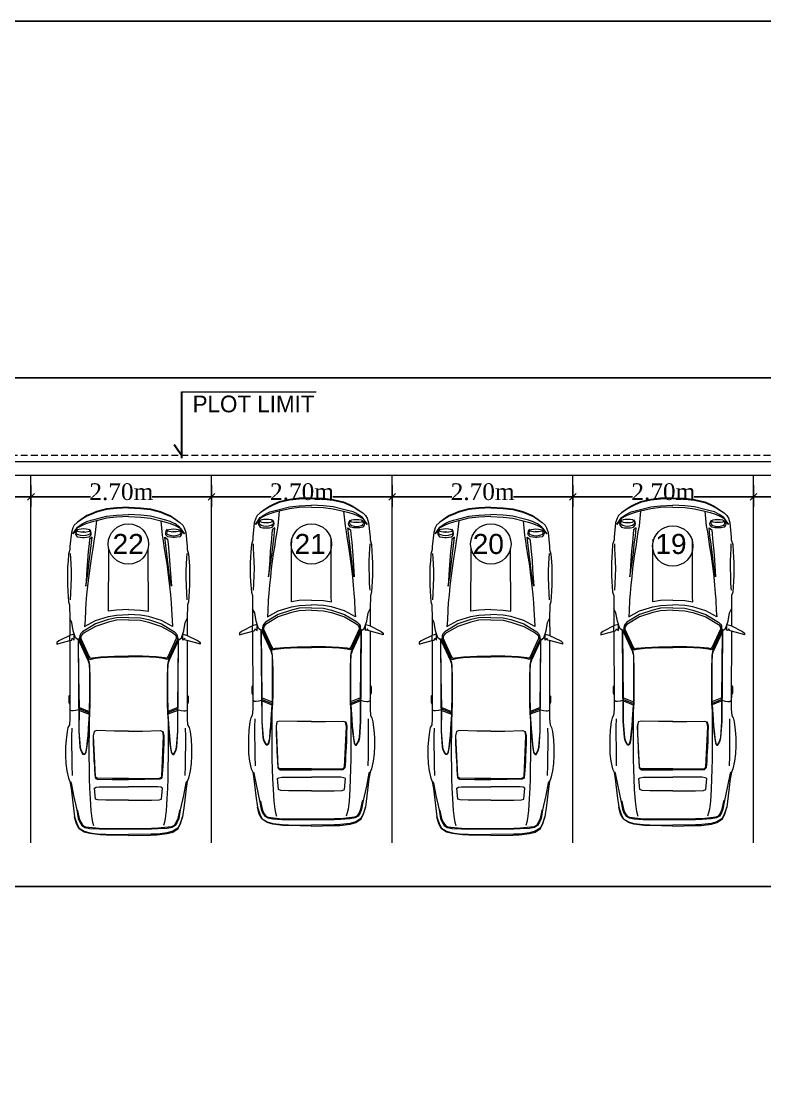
# Model space of a CAD drawing. Header units: millimetres. Extents: x -9083 to 924194, y -232449 to 321637.
# Drawn here: x 634740 to 645855, y 260947 to 276755 of the extents above; entities that cross this region are included whole.
import ezdxf

# ---------------------------------------------------------------- set-up
doc = ezdxf.new("R2010")
doc.units = ezdxf.units.MM
doc.header["$LTSCALE"] = 400
doc.header["$MEASUREMENT"] = 0
doc.header["$PDMODE"] = 3
doc.linetypes.add('( Hidden )', pattern=[0.375, 0.25, -0.125])
doc.linetypes.add('HIDDEN', pattern=[0.375, 0.25, -0.125])
doc.layers.get('0').update_dxf_attribs({"lineweight": 0, "true_color": 0xff1414})
doc.layers.get('Defpoints').update_dxf_attribs({"color": 8, "lineweight": 5})
doc.layers.add('-Wall', color=12, linetype='Continuous')
for name, color, linetype, lineweight in [('A-DOOR', 2, 'Continuous', 9), ('A-TEXT', 7, 'Continuous', 0), ('AR-Parapet', 2, 'Continuous', 18), ('AR-PlotLimit', 30, 'HIDDEN', 0), ('DIM-OUT', 3, 'Continuous', 5), ('P-Furniture', 8, 'Continuous', 5), ('P-visible0', 111, 'Continuous', 18)]:
    doc.layers.add(name, color=color, linetype=linetype, lineweight=lineweight)
doc.styles.add('FIRAS TEXT', font='arial.ttf')
doc.styles.add('ms-100', font='simplex.shx', dxfattribs={"width": 0.8})
doc.styles.add('ROMAN', font='times.ttf')
doc.styles.get("Standard").update_dxf_attribs({"font": 'GOTHIC.TTF', "height": 220})
doc.dimstyles.new('ms-100', dxfattribs={"dimtxt": 0.4, "dimasz": 0.1, "dimexe": 0.1, "dimexo": 0.1, "dimgap": 0, "dimtad": 0, "dimdec": 0, "dimlfac": 100, "dimdsep": 46, "dimtxsty": 'ms-100', "dimblk": 'OPEN90', "dimcen": 0.15, "dimdle": 0.1, "dimse1": 1, "dimse2": 1, "dimclrd": 250, "dimclre": 250, "dimadec": 0, "dimazin": 0, "dimtfac": 1, "dimtdec": 0, "dimtix": 1, "dimtmove": 1, "dimatfit": 3, "dimldrblk": 'ARCHTICK', "dimfxl": 1, "dimtolj": 1, "dimtzin": 0, "dimlwd": -1, "dimlwe": -1, "dimarcsym": 0})
doc.dimstyles.new('SITE DIM', dxfattribs={"dimscale": 0, "dimtxt": 250, "dimasz": 100, "dimexe": 150, "dimexo": 150, "dimgap": 0, "dimtad": 0, "dimlfac": 0.001, "dimzin": 0, "dimdsep": 46, "dimtxsty": 'ROMAN', "dimblk": 'OBLIQUE', "dimcen": 150, "dimdle": 100, "dimclrd": 1, "dimclre": 1, "dimclrt": 3, "dimadec": 0, "dimazin": 0, "dimtfac": 100, "dimtix": 1, "dimtofl": 0, "dimtmove": 0, "dimatfit": 0, "dimldrblk": 'OBLIQUE', "dimfxl": 150, "dimtvp": 0.285714, "dimtolj": 1, "dimtzin": 0, "dimarcsym": 0})

# ---------------------------------------------------------------- blocks, each defined once
blk = doc.blocks.new('_Oblique')
at = {"color": 0, "linetype": 'ByBlock', "lineweight": -2}
blk.add_line((-0.5, -0.5), (0.5, 0.5), dxfattribs=at)
blk = doc.blocks.new('*D208')
at = {"layer": 'Defpoints', "color": 0, "transparency": 16777216}
for p in [(662587, 271417), (601587, 270274), (662587, 270274)]:
    blk.add_point(p, dxfattribs=at)
at = {"layer": 'DIM-OUT', "color": 1, "lineweight": -2, "transparency": 16777216}
for p, q in [((601587, 270424), (601587, 271567)), ((662587, 270424), (662587, 271567)), ((601487, 271417), (631537, 271417)), ((662687, 271417), (632637, 271417))]:
    blk.add_line(p, q, dxfattribs=at)
at = {"layer": 'DIM-OUT', "color": 1, "lineweight": -2, "transparency": 16777216, "xscale": 100, "yscale": 100, "zscale": 100, "rotation": 180}
blk.add_blockref('_Oblique', (601587, 271417), dxfattribs=at)
at = {"layer": 'DIM-OUT', "color": 1, "lineweight": -2, "transparency": 16777216, "xscale": 100, "yscale": 100, "zscale": 100}
blk.add_blockref('_Oblique', (662587, 271417), dxfattribs=at)
at = {"layer": 'DIM-OUT', "color": 3, "transparency": 16777216, "insert": (632087, 271490), "char_height": 250, "attachment_point": 5, "style": 'ROMAN'}
blk.add_mtext('\\A1;61.00m', dxfattribs=at)
blk = doc.blocks.new('CAR-10P')
at = {"layer": 'P-Furniture', "linetype": 'ByBlock'}
for p, q in [((-1.432, 1.572), (-1.363, 1.709)), ((-1.332, 1.709), (-1.367, 1.579)), ((-1.363, 1.709), (-1.344, 1.732)), ((-1.344, 1.732), (-1.324, 1.732)), ((-1.324, 1.732), (-1.332, 1.709)), ((-0.348, 1.601), (-0.302, 1.612)), ((-0.302, 1.612), (-0.203, 1.624)), ((-0.203, 1.624), (-0.12, 1.629)), ((-0.12, 1.629), (-0.02, 1.629)), ((-0.02, 1.629), (0.074, 1.626)), ((0.074, 1.626), (0.16, 1.615)), ((0.16, 1.615), (0.248, 1.595)), ((-2.807, 1.413), (-2.753, 1.493)), ((-2.787, 1.447), (-2.753, 1.493)), ((-2.753, 1.493), (-2.721, 1.527)), ((-2.699, 1.49), (-2.736, 1.436)), ((-2.721, 1.527), (-2.69, 1.544)), ((-2.718, 1.436), (-2.687, 1.495)), ((-2.618, 1.545), (-2.699, 1.49)), ((-2.69, 1.544), (-2.635, 1.561)), ((-2.687, 1.495), (-2.618, 1.545)), ((-2.673, 1.504), (-2.65, 1.51)), ((-2.672, 1.473), (-2.666, 1.489)), ((-2.666, 1.489), (-2.658, 1.495)), ((-2.632, 1.503), (-2.658, 1.495)), ((-2.658, 1.495), (-2.652, 1.489)), ((-2.652, 1.489), (-2.646, 1.473)), ((-2.65, 1.51), (-2.627, 1.515)), ((-2.635, 1.561), (-2.47, 1.578)), ((-2.617, 1.497), (-2.632, 1.503)), ((-2.627, 1.515), (-2.608, 1.508)), ((-2.606, 1.477), (-2.617, 1.497)), ((-2.608, 1.508), (-2.585, 1.493)), ((-2.585, 1.493), (-2.579, 1.458)), ((-2.47, 1.578), (-2.436, 1.578)), ((-2.436, 1.578), (-2.382, 1.595)), ((-2.39, 1.574), (-2.333, 1.572)), ((-2.382, 1.595), (-2.296, 1.6)), ((-2.333, 1.572), (-2.268, 1.568)), ((-2.296, 1.6), (-2.236, 1.605)), ((-2.268, 1.568), (-2.185, 1.564)), ((-2.236, 1.605), (-2.168, 1.607)), ((-2.185, 1.564), (-2.102, 1.563)), ((-2.168, 1.607), (-2.102, 1.607)), ((-2.102, 1.607), (-2.022, 1.607)), ((-2.102, 1.563), (-2.015, 1.567)), ((-2.022, 1.607), (-1.948, 1.603)), ((-2.015, 1.567), (-1.92, 1.57)), ((-1.948, 1.603), (-1.823, 1.595)), ((-1.92, 1.57), (-1.845, 1.575)), ((-1.823, 1.595), (-1.785, 1.582)), ((-1.785, 1.582), (-1.626, 1.579)), ((-1.626, 1.579), (-1.428, 1.58)), ((-1.58, 1.555), (-1.626, 1.579)), ((-1.483, 1.54), (-1.58, 1.555)), ((-1.398, 1.511), (-1.483, 1.54)), ((-1.443, 1.527), (-1.432, 1.572)), ((-1.372, 1.527), (-1.443, 1.527)), ((-1.375, 1.48), (-1.398, 1.511)), ((-1.373, 1.555), (-1.395, 1.549)), ((-1.395, 1.549), (-1.378, 1.536)), ((-1.378, 1.536), (-1.372, 1.527)), ((-1.367, 1.579), (-1.373, 1.555)), ((-1.367, 1.579), (-0.551, 1.578)), ((-0.733, 1.579), (-0.728, 1.579)), ((-0.728, 1.579), (-0.713, 1.59)), ((-0.713, 1.59), (-0.639, 1.59)), ((-0.639, 1.59), (-0.616, 1.579)), ((-0.616, 1.579), (-0.585, 1.579)), ((-0.554, 1.478), (-0.545, 1.507)), ((-0.551, 1.578), (-0.45, 1.578)), ((-0.542, 1.556), (-0.551, 1.578)), ((-0.545, 1.507), (-0.542, 1.539)), ((-0.542, 1.539), (-0.542, 1.556)), ((-0.45, 1.578), (-0.377, 1.584)), ((-0.377, 1.584), (-0.348, 1.601)), ((-0.338, 1.555), (-0.243, 1.558)), ((-0.243, 1.558), (-0.127, 1.558)), ((-0.127, 1.558), (-0.015, 1.555)), ((-0.015, 1.555), (0.1, 1.555)), ((0.1, 1.555), (0.216, 1.551)), ((0.248, 1.595), (0.288, 1.579)), ((0.288, 1.579), (0.368, 1.565)), ((0.288, 1.571), (0.302, 1.563)), ((0.302, 1.563), (0.452, 1.535)), ((0.368, 1.565), (0.567, 1.542)), ((0.452, 1.535), (0.619, 1.497)), ((0.567, 1.542), (0.701, 1.524)), ((0.619, 1.497), (0.722, 1.48)), ((0.619, 1.497), (0.627, 1.487)), ((0.701, 1.524), (0.781, 1.496)), ((0.783, 1.501), (0.701, 1.524)), ((0.781, 1.496), (0.835, 1.467)), ((0.838, 1.473), (0.783, 1.501)), ((-2.855, 1.33), (-2.834, 1.378)), ((-2.847, 1.33), (-2.825, 1.378)), ((-2.834, 1.378), (-2.787, 1.447)), ((-2.825, 1.378), (-2.807, 1.413)), ((-2.764, 1.379), (-2.779, 1.33)), ((-2.75, 1.41), (-2.764, 1.379)), ((-2.757, 1.33), (-2.741, 1.379)), ((-2.736, 1.436), (-2.75, 1.41)), ((-2.741, 1.379), (-2.73, 1.41)), ((-2.73, 1.41), (-2.718, 1.436)), ((-2.677, 1.418), (-2.676, 1.448)), ((-2.676, 1.389), (-2.677, 1.418)), ((-2.676, 1.448), (-2.672, 1.473)), ((-2.672, 1.364), (-2.676, 1.389)), ((-2.645, 1.366), (-2.651, 1.349)), ((-2.646, 1.473), (-2.642, 1.45)), ((-2.642, 1.448), (-2.646, 1.418)), ((-2.646, 1.418), (-2.641, 1.389)), ((-2.642, 1.389), (-2.645, 1.366)), ((-2.642, 1.45), (-2.64, 1.418)), ((-2.64, 1.418), (-2.642, 1.389)), ((-2.598, 1.448), (-2.606, 1.477)), ((-2.606, 1.363), (-2.598, 1.391)), ((-2.595, 1.42), (-2.598, 1.448)), ((-2.598, 1.391), (-2.595, 1.42)), ((-2.579, 1.384), (-2.585, 1.35)), ((-2.579, 1.458), (-2.578, 1.43)), ((-2.578, 1.413), (-2.579, 1.384)), ((-2.578, 1.43), (-2.578, 1.413)), ((-2.411, 1.363), (-2.305, 1.373)), ((-2.305, 1.373), (-2.2, 1.38)), ((-2.151, 1.368), (-2.29, 1.352)), ((-2.2, 1.38), (-2.005, 1.393)), ((-2.005, 1.393), (-2.151, 1.368)), ((-2.102, 1.361), (-2.005, 1.372)), ((-2.005, 1.372), (-1.905, 1.381)), ((-1.905, 1.381), (-1.811, 1.39)), ((-1.811, 1.39), (-1.729, 1.396)), ((-1.729, 1.396), (-1.605, 1.401)), ((-1.605, 1.401), (-1.533, 1.407)), ((-1.533, 1.407), (-1.604, 1.279)), ((-1.562, 1.279), (-1.483, 1.41)), ((-1.534, 1.279), (-1.456, 1.41)), ((-1.483, 1.41), (-1.47, 1.428)), ((-1.47, 1.428), (-1.449, 1.45)), ((-1.456, 1.41), (-1.443, 1.428)), ((-1.449, 1.45), (-1.428, 1.461)), ((-1.443, 1.428), (-1.42, 1.448)), ((-1.428, 1.461), (-1.405, 1.463)), ((-1.42, 1.448), (-1.391, 1.45)), ((-1.405, 1.463), (-1.381, 1.463)), ((-1.375, 1.478), (-1.391, 1.472)), ((-1.391, 1.472), (-1.369, 1.465)), ((-1.391, 1.45), (-1.177, 1.353)), ((-1.381, 1.463), (-1.166, 1.365)), ((-0.305, 1.47), (-1.375, 1.478)), ((-1.362, 1.475), (-1.371, 1.472)), ((-1.371, 1.472), (-1.348, 1.465)), ((-1.369, 1.465), (-1.156, 1.368)), ((-0.958, 1.471), (-1.362, 1.475)), ((-1.348, 1.465), (-1.136, 1.368)), ((-1.166, 1.365), (-1.153, 1.358)), ((-1.156, 1.368), (-1.142, 1.363)), ((-1.136, 1.368), (-1.121, 1.363)), ((-0.582, 1.467), (-0.958, 1.471)), ((-0.554, 1.467), (-0.582, 1.467)), ((-0.582, 1.467), (-0.536, 1.351)), ((-0.565, 1.467), (-0.519, 1.352)), ((-0.554, 1.467), (-0.554, 1.478)), ((-0.305, 1.467), (-0.554, 1.467)), ((-0.548, 1.467), (-0.503, 1.353)), ((-0.502, 1.353), (-0.334, 1.364)), ((-0.334, 1.364), (-0.251, 1.37)), ((-0.334, 1.359), (-0.252, 1.368)), ((-0.117, 1.457), (-0.305, 1.47)), ((-0.117, 1.454), (-0.305, 1.467)), ((-0.252, 1.368), (-0.188, 1.373)), ((-0.251, 1.37), (-0.195, 1.376)), ((-0.195, 1.376), (-0.116, 1.384)), ((-0.188, 1.373), (-0.106, 1.383)), ((-0.081, 1.449), (-0.117, 1.457)), ((-0.082, 1.444), (-0.117, 1.454)), ((-0.116, 1.384), (-0.065, 1.392)), ((-0.106, 1.383), (-0.057, 1.391)), ((-0.046, 1.426), (-0.082, 1.444)), ((-0.042, 1.429), (-0.081, 1.449)), ((-0.065, 1.392), (-0.041, 1.401)), ((-0.057, 1.391), (-0.037, 1.401)), ((-0.035, 1.418), (-0.046, 1.426)), ((-0.03, 1.421), (-0.042, 1.429)), ((-0.041, 1.401), (-0.035, 1.408)), ((-0.037, 1.401), (-0.029, 1.409)), ((-0.035, 1.408), (-0.035, 1.418)), ((-0.029, 1.409), (-0.03, 1.421)), ((0.627, 1.487), (0.722, 1.468)), ((0.722, 1.48), (0.764, 1.462)), ((0.722, 1.468), (0.764, 1.45)), ((0.764, 1.462), (0.804, 1.438)), ((0.764, 1.45), (0.804, 1.425)), ((0.804, 1.438), (0.825, 1.403)), ((0.804, 1.425), (0.818, 1.396)), ((0.818, 1.396), (0.835, 1.237)), ((0.825, 1.403), (0.836, 1.342)), ((0.835, 1.467), (0.871, 1.41)), ((0.88, 1.41), (0.838, 1.473)), ((0.871, 1.41), (0.889, 1.345)), ((0.898, 1.345), (0.88, 1.41)), ((-2.912, 1.147), (-2.882, 1.267)), ((-2.904, 1.147), (-2.874, 1.267)), ((-2.882, 1.267), (-2.855, 1.33)), ((-2.874, 1.267), (-2.847, 1.33)), ((-2.795, 1.268), (-2.825, 1.148)), ((-2.802, 1.148), (-2.772, 1.268)), ((-2.779, 1.33), (-2.795, 1.268)), ((-2.772, 1.268), (-2.757, 1.33)), ((-2.772, 1.268), (-2.602, 1.285)), ((-2.65, 1.333), (-2.673, 1.347)), ((-2.666, 1.348), (-2.672, 1.364)), ((-2.658, 1.343), (-2.666, 1.348)), ((-2.651, 1.349), (-2.658, 1.343)), ((-2.658, 1.343), (-2.64, 1.338)), ((-2.627, 1.327), (-2.65, 1.333)), ((-2.64, 1.338), (-2.632, 1.337)), ((-2.632, 1.337), (-2.617, 1.344)), ((-2.608, 1.329), (-2.627, 1.327)), ((-2.617, 1.344), (-2.606, 1.363)), ((-2.585, 1.35), (-2.608, 1.329)), ((-2.602, 1.285), (-2.532, 1.297)), ((-2.58, 1.318), (-2.555, 1.349)), ((-2.483, 1.328), (-2.58, 1.318)), ((-2.555, 1.349), (-2.504, 1.354)), ((-2.532, 1.297), (-2.447, 1.31)), ((-2.504, 1.354), (-2.411, 1.363)), ((-2.385, 1.341), (-2.483, 1.328)), ((-2.447, 1.31), (-2.355, 1.324)), ((-2.29, 1.352), (-2.385, 1.341)), ((-2.355, 1.324), (-2.273, 1.338)), ((-2.273, 1.338), (-2.102, 1.361)), ((-1.604, 1.279), (-1.65, 1.125)), ((-1.614, 1.125), (-1.562, 1.279)), ((-1.585, 1.125), (-1.534, 1.279)), ((-1.177, 1.353), (-1.165, 1.345)), ((-1.166, 1.312), (-1.176, 1.214)), ((-1.16, 1.279), (-1.167, 1.216)), ((-1.16, 1.335), (-1.166, 1.312)), ((-1.165, 1.345), (-1.16, 1.335)), ((-1.153, 1.315), (-1.16, 1.279)), ((-1.153, 1.358), (-1.147, 1.342)), ((-1.147, 1.342), (-1.153, 1.315)), ((-1.142, 1.363), (-1.126, 1.357)), ((-1.126, 1.357), (-1.077, 1.348)), ((-1.121, 1.363), (-1.106, 1.357)), ((-1.106, 1.357), (-1.085, 1.352)), ((-1.085, 1.352), (-1.011, 1.349)), ((-1.077, 1.348), (-0.913, 1.344)), ((-1.011, 1.349), (-0.913, 1.349)), ((-0.913, 1.349), (-0.809, 1.349)), ((-0.913, 1.344), (-0.733, 1.344)), ((-0.809, 1.349), (-0.733, 1.348)), ((-0.733, 1.348), (-0.536, 1.351)), ((-0.733, 1.344), (-0.626, 1.344)), ((-0.626, 1.344), (-0.517, 1.347)), ((-0.536, 1.351), (-0.502, 1.353)), ((-0.517, 1.347), (-0.422, 1.354)), ((-0.422, 1.354), (-0.334, 1.359)), ((-0.422, 1.354), (-0.014, 1.354)), ((-0.311, 1.262), (-0.302, 1.294)), ((-0.306, 1.056), (-0.311, 1.262)), ((-0.302, 1.294), (-0.251, 1.305)), ((-0.248, 1.302), (-0.299, 1.291)), ((-0.251, 1.305), (-0.17, 1.303)), ((0.228, 1.28), (-0.248, 1.302)), ((-0.17, 1.303), (-0.081, 1.301)), ((-0.081, 1.301), (-0.002, 1.297)), ((-0.014, 1.354), (0.131, 1.353)), ((-0.002, 1.297), (0.043, 1.295)), ((0.043, 1.295), (0.102, 1.292)), ((0.102, 1.292), (0.154, 1.289)), ((0.131, 1.353), (0.256, 1.351)), ((0.154, 1.289), (0.238, 1.283)), ((0.24, 1.27), (0.228, 1.28)), ((0.238, 1.283), (0.25, 1.273)), ((0.249, 1.255), (0.24, 1.27)), ((0.251, 1.079), (0.249, 1.255)), ((0.25, 1.273), (0.26, 1.258)), ((0.256, 1.351), (0.363, 1.347)), ((0.26, 1.258), (0.263, 1.082)), ((0.354, 1.271), (0.348, 1.236)), ((0.363, 1.289), (0.354, 1.271)), ((0.363, 1.347), (0.491, 1.341)), ((0.492, 1.278), (0.363, 1.289)), ((0.491, 1.341), (0.627, 1.333)), ((0.502, 1.25), (0.492, 1.278)), ((0.506, 1.159), (0.502, 1.25)), ((0.627, 1.333), (0.722, 1.321)), ((0.722, 1.321), (0.764, 1.311)), ((0.764, 1.311), (0.804, 1.299)), ((0.836, 1.342), (0.843, 1.236)), ((0.889, 1.345), (0.903, 1.233)), ((0.913, 1.224), (0.898, 1.345)), ((-2.925, 1.033), (-2.912, 1.147)), ((-2.916, 1.033), (-2.904, 1.147)), ((-2.825, 1.148), (-2.838, 1.034)), ((-2.815, 1.034), (-2.802, 1.148)), ((-2.355, 1.122), (-2.447, 1.121)), ((-1.763, 1.124), (-2.355, 1.122)), ((-1.711, 1.125), (-1.763, 1.124)), ((-1.725, 1.033), (-1.711, 1.125)), ((-1.65, 1.125), (-1.667, 1.033)), ((-1.634, 1.033), (-1.614, 1.125)), ((-1.605, 1.033), (-1.585, 1.125)), ((-1.176, 1.214), (-1.183, 1.056)), ((-1.167, 1.216), (-1.176, 1.056)), ((0.348, 1.236), (0.348, 1.082)), ((0.506, 0.891), (0.506, 1.159)), ((0.835, 1.237), (0.836, 1.16)), ((0.836, 0.622), (0.836, 1.16)), ((0.843, 1.236), (0.846, 1.159)), ((0.846, 1.159), (0.846, 0.623)), ((0.903, 1.233), (0.906, 1.158)), ((0.906, 1.158), (0.91, 0.891)), ((0.916, 1.15), (0.913, 1.224)), ((0.921, 0.891), (0.916, 1.15)), ((-2.932, 0.891), (-2.925, 1.033)), ((-2.924, 0.891), (-2.916, 1.033)), ((-2.838, 1.034), (-2.845, 0.891)), ((-2.822, 0.891), (-2.815, 1.034)), ((-1.731, 0.891), (-1.725, 1.033)), ((-1.667, 1.033), (-1.673, 0.891)), ((-1.639, 0.891), (-1.634, 1.033)), ((-1.611, 0.891), (-1.605, 1.033)), ((-1.183, 1.056), (-1.184, 0.891)), ((-1.176, 1.056), (-1.175, 0.891)), ((-0.305, 0.89), (-0.306, 1.056)), ((0.251, 0.89), (0.251, 1.079)), ((0.263, 1.082), (0.263, 0.891)), ((0.348, 1.082), (0.348, 0.891)), ((-2.932, 0.891), (-2.925, 0.748)), ((-2.932, 0.891), (-2.932, 0.891)), ((-2.924, 0.891), (-2.916, 0.748)), ((-2.838, 0.748), (-2.845, 0.891)), ((-2.822, 0.891), (-2.815, 0.748)), ((-1.731, 0.891), (-1.725, 0.748)), ((-1.667, 0.748), (-1.673, 0.891)), ((-1.639, 0.891), (-1.634, 0.748)), ((-1.611, 0.891), (-1.605, 0.748)), ((-1.183, 0.726), (-1.184, 0.891)), ((-1.176, 0.726), (-1.175, 0.891)), ((-0.305, 0.891), (-0.306, 0.725)), ((0.251, 0.891), (0.251, 0.703)), ((0.263, 0.7), (0.263, 0.891)), ((0.348, 0.7), (0.348, 0.891)), ((0.506, 0.891), (0.506, 0.623)), ((0.906, 0.623), (0.91, 0.891)), ((0.921, 0.89), (0.916, 0.632)), ((-2.925, 0.748), (-2.912, 0.634)), ((-2.916, 0.748), (-2.904, 0.634)), ((-2.825, 0.634), (-2.838, 0.748)), ((-2.815, 0.748), (-2.802, 0.634)), ((-1.725, 0.748), (-1.711, 0.657)), ((-1.65, 0.657), (-1.667, 0.748)), ((-1.634, 0.748), (-1.614, 0.657)), ((-1.605, 0.748), (-1.585, 0.657)), ((-2.912, 0.634), (-2.882, 0.514)), ((-2.904, 0.634), (-2.874, 0.514)), ((-2.795, 0.514), (-2.825, 0.634)), ((-2.802, 0.634), (-2.772, 0.514)), ((-2.355, 0.659), (-2.447, 0.66)), ((-1.763, 0.657), (-2.355, 0.659)), ((-1.711, 0.657), (-1.763, 0.657)), ((-1.604, 0.503), (-1.65, 0.657)), ((-1.614, 0.657), (-1.562, 0.503)), ((-1.585, 0.657), (-1.534, 0.503)), ((-1.176, 0.568), (-1.183, 0.726)), ((-1.167, 0.566), (-1.176, 0.726)), ((-0.306, 0.725), (-0.311, 0.52)), ((0.251, 0.703), (0.249, 0.527)), ((0.26, 0.524), (0.263, 0.7)), ((0.348, 0.546), (0.348, 0.7)), ((0.506, 0.623), (0.502, 0.532)), ((0.835, 0.545), (0.836, 0.622)), ((0.843, 0.546), (0.846, 0.623)), ((0.903, 0.549), (0.906, 0.623)), ((0.916, 0.632), (0.913, 0.558)), ((-2.882, 0.514), (-2.855, 0.452)), ((-2.874, 0.514), (-2.847, 0.452)), ((-2.779, 0.451), (-2.795, 0.514)), ((-2.772, 0.514), (-2.602, 0.496)), ((-2.772, 0.514), (-2.757, 0.451)), ((-2.602, 0.496), (-2.532, 0.484)), ((-1.533, 0.375), (-1.604, 0.503)), ((-1.562, 0.503), (-1.483, 0.372)), ((-1.534, 0.503), (-1.456, 0.372)), ((-1.166, 0.47), (-1.176, 0.568)), ((-1.16, 0.503), (-1.167, 0.566)), ((-1.153, 0.467), (-1.16, 0.503)), ((-0.311, 0.52), (-0.302, 0.487)), ((0.228, 0.502), (-0.248, 0.48)), ((0.154, 0.493), (0.238, 0.498)), ((0.24, 0.511), (0.228, 0.502)), ((0.238, 0.498), (0.25, 0.509)), ((0.249, 0.527), (0.24, 0.511)), ((0.25, 0.509), (0.26, 0.524)), ((0.354, 0.511), (0.348, 0.546)), ((0.363, 0.493), (0.354, 0.511)), ((0.492, 0.504), (0.363, 0.493)), ((0.502, 0.532), (0.492, 0.504)), ((0.818, 0.386), (0.835, 0.545)), ((0.836, 0.439), (0.843, 0.546)), ((0.889, 0.437), (0.903, 0.549)), ((0.913, 0.558), (0.898, 0.437)), ((-2.855, 0.452), (-2.834, 0.403)), ((-2.847, 0.452), (-2.825, 0.403)), ((-2.834, 0.403), (-2.787, 0.335)), ((-2.825, 0.403), (-2.807, 0.369)), ((-2.764, 0.403), (-2.779, 0.451)), ((-2.75, 0.371), (-2.764, 0.403)), ((-2.757, 0.451), (-2.741, 0.403)), ((-2.741, 0.403), (-2.73, 0.371)), ((-2.676, 0.393), (-2.677, 0.363)), ((-2.672, 0.418), (-2.676, 0.393)), ((-2.65, 0.449), (-2.673, 0.435)), ((-2.666, 0.433), (-2.672, 0.418)), ((-2.658, 0.439), (-2.666, 0.433)), ((-2.658, 0.439), (-2.64, 0.443)), ((-2.651, 0.433), (-2.658, 0.439)), ((-2.645, 0.416), (-2.651, 0.433)), ((-2.627, 0.454), (-2.65, 0.449)), ((-2.646, 0.363), (-2.641, 0.392)), ((-2.642, 0.393), (-2.645, 0.416)), ((-2.64, 0.363), (-2.642, 0.393)), ((-2.64, 0.443), (-2.632, 0.445)), ((-2.632, 0.445), (-2.617, 0.437)), ((-2.608, 0.452), (-2.627, 0.454)), ((-2.617, 0.437), (-2.606, 0.419)), ((-2.585, 0.432), (-2.608, 0.452)), ((-2.606, 0.419), (-2.598, 0.39)), ((-2.598, 0.39), (-2.595, 0.362)), ((-2.579, 0.398), (-2.585, 0.432)), ((-2.58, 0.463), (-2.555, 0.432)), ((-2.483, 0.453), (-2.58, 0.463)), ((-2.578, 0.369), (-2.579, 0.398)), ((-2.555, 0.432), (-2.504, 0.428)), ((-2.532, 0.484), (-2.447, 0.471)), ((-2.504, 0.428), (-2.411, 0.419)), ((-2.385, 0.441), (-2.483, 0.453)), ((-2.447, 0.471), (-2.355, 0.458)), ((-2.411, 0.419), (-2.305, 0.409)), ((-2.29, 0.43), (-2.385, 0.441)), ((-2.355, 0.458), (-2.273, 0.444)), ((-2.305, 0.409), (-2.2, 0.402)), ((-2.151, 0.413), (-2.29, 0.43)), ((-2.273, 0.444), (-2.102, 0.421)), ((-2.2, 0.402), (-2.005, 0.389)), ((-2.005, 0.389), (-2.151, 0.413)), ((-2.102, 0.421), (-2.005, 0.41)), ((-2.005, 0.41), (-1.905, 0.4)), ((-1.905, 0.4), (-1.811, 0.392)), ((-1.811, 0.392), (-1.729, 0.386)), ((-1.729, 0.386), (-1.605, 0.381)), ((-1.605, 0.381), (-1.533, 0.375)), ((-1.483, 0.372), (-1.47, 0.353)), ((-1.456, 0.372), (-1.443, 0.353)), ((-1.391, 0.331), (-1.177, 0.428)), ((-1.381, 0.319), (-1.166, 0.417)), ((-1.369, 0.317), (-1.156, 0.414)), ((-1.348, 0.317), (-1.136, 0.414)), ((-1.177, 0.428), (-1.165, 0.436)), ((-1.16, 0.447), (-1.166, 0.47)), ((-1.166, 0.417), (-1.153, 0.423)), ((-1.165, 0.436), (-1.16, 0.447)), ((-1.156, 0.414), (-1.142, 0.419)), ((-1.147, 0.44), (-1.153, 0.467)), ((-1.153, 0.423), (-1.147, 0.44)), ((-1.142, 0.419), (-1.126, 0.425)), ((-1.136, 0.414), (-1.121, 0.419)), ((-1.126, 0.425), (-1.077, 0.433)), ((-1.121, 0.419), (-1.106, 0.425)), ((-1.106, 0.425), (-1.085, 0.43)), ((-1.085, 0.43), (-1.011, 0.432)), ((-1.077, 0.433), (-0.913, 0.437)), ((-1.011, 0.432), (-0.913, 0.432)), ((-0.913, 0.437), (-0.733, 0.437)), ((-0.913, 0.432), (-0.809, 0.433)), ((-0.809, 0.433), (-0.733, 0.433)), ((-0.733, 0.437), (-0.626, 0.437)), ((-0.733, 0.433), (-0.536, 0.43)), ((-0.626, 0.437), (-0.517, 0.434)), ((-0.582, 0.315), (-0.536, 0.43)), ((-0.565, 0.315), (-0.519, 0.43)), ((-0.548, 0.315), (-0.503, 0.429)), ((-0.536, 0.43), (-0.502, 0.429)), ((-0.517, 0.434), (-0.422, 0.428)), ((-0.502, 0.429), (-0.334, 0.417)), ((-0.422, 0.428), (-0.014, 0.427)), ((-0.422, 0.428), (-0.334, 0.422)), ((-0.334, 0.422), (-0.252, 0.414)), ((-0.334, 0.417), (-0.251, 0.412)), ((-0.302, 0.487), (-0.251, 0.477)), ((-0.248, 0.48), (-0.299, 0.49)), ((-0.252, 0.414), (-0.188, 0.408)), ((-0.251, 0.477), (-0.17, 0.478)), ((-0.251, 0.412), (-0.195, 0.405)), ((-0.195, 0.405), (-0.116, 0.398)), ((-0.188, 0.408), (-0.106, 0.399)), ((-0.17, 0.478), (-0.081, 0.481)), ((-0.116, 0.398), (-0.065, 0.389)), ((-0.106, 0.399), (-0.057, 0.391)), ((-0.081, 0.481), (-0.002, 0.485)), ((-0.065, 0.389), (-0.041, 0.381)), ((-0.057, 0.391), (-0.037, 0.381)), ((-0.041, 0.381), (-0.035, 0.373)), ((-0.037, 0.381), (-0.029, 0.373)), ((-0.035, 0.373), (-0.035, 0.364)), ((-0.029, 0.373), (-0.03, 0.361)), ((-0.014, 0.427), (0.131, 0.429)), ((-0.002, 0.485), (0.043, 0.486)), ((0.043, 0.486), (0.102, 0.49)), ((0.102, 0.49), (0.154, 0.493)), ((0.131, 0.429), (0.256, 0.43)), ((0.256, 0.43), (0.363, 0.435)), ((0.363, 0.435), (0.491, 0.441)), ((0.491, 0.441), (0.627, 0.449)), ((0.627, 0.449), (0.722, 0.461)), ((0.722, 0.461), (0.764, 0.47)), ((0.764, 0.47), (0.804, 0.482)), ((0.804, 0.357), (0.818, 0.386)), ((0.804, 0.344), (0.825, 0.379)), ((0.825, 0.379), (0.836, 0.439)), ((0.835, 0.314), (0.871, 0.372)), ((0.88, 0.372), (0.838, 0.309)), ((0.871, 0.372), (0.889, 0.437)), ((0.898, 0.437), (0.88, 0.372)), ((-2.807, 0.369), (-2.753, 0.289)), ((-2.787, 0.335), (-2.753, 0.289)), ((-2.753, 0.289), (-2.721, 0.255)), ((-2.736, 0.346), (-2.75, 0.371)), ((-2.699, 0.291), (-2.736, 0.346)), ((-2.73, 0.371), (-2.718, 0.346)), ((-2.721, 0.255), (-2.69, 0.238)), ((-2.718, 0.346), (-2.687, 0.286)), ((-2.618, 0.237), (-2.699, 0.291)), ((-2.687, 0.286), (-2.618, 0.237)), ((-2.677, 0.363), (-2.676, 0.334)), ((-2.676, 0.334), (-2.672, 0.309)), ((-2.673, 0.278), (-2.65, 0.272)), ((-2.672, 0.309), (-2.666, 0.292)), ((-2.666, 0.292), (-2.658, 0.286)), ((-2.658, 0.286), (-2.652, 0.292)), ((-2.632, 0.278), (-2.658, 0.286)), ((-2.652, 0.292), (-2.646, 0.309)), ((-2.65, 0.272), (-2.627, 0.266)), ((-2.642, 0.334), (-2.646, 0.363)), ((-2.646, 0.309), (-2.642, 0.331)), ((-2.642, 0.331), (-2.64, 0.363)), ((-2.617, 0.285), (-2.632, 0.278)), ((-2.627, 0.266), (-2.608, 0.273)), ((-2.606, 0.305), (-2.617, 0.285)), ((-2.608, 0.273), (-2.585, 0.289)), ((-2.598, 0.333), (-2.606, 0.305)), ((-2.595, 0.362), (-2.598, 0.333)), ((-2.585, 0.289), (-2.579, 0.323)), ((-2.579, 0.323), (-2.578, 0.352)), ((-2.578, 0.352), (-2.578, 0.369)), ((-1.398, 0.27), (-1.483, 0.242)), ((-1.47, 0.353), (-1.449, 0.332)), ((-1.449, 0.332), (-1.428, 0.32)), ((-1.443, 0.353), (-1.42, 0.333)), ((-1.443, 0.255), (-1.432, 0.209)), ((-1.372, 0.255), (-1.443, 0.255)), ((-1.428, 0.32), (-1.405, 0.318)), ((-1.42, 0.333), (-1.391, 0.331)), ((-1.405, 0.318), (-1.381, 0.319)), ((-1.375, 0.301), (-1.398, 0.27)), ((-1.391, 0.309), (-1.369, 0.317)), ((-1.375, 0.303), (-1.391, 0.309)), ((-1.378, 0.246), (-1.372, 0.255)), ((-0.305, 0.312), (-1.375, 0.303)), ((-1.371, 0.309), (-1.348, 0.317)), ((-1.362, 0.306), (-1.371, 0.309)), ((-0.958, 0.31), (-1.362, 0.306)), ((-0.582, 0.315), (-0.958, 0.31)), ((-0.554, 0.315), (-0.582, 0.315)), ((-0.305, 0.314), (-0.554, 0.315)), ((-0.554, 0.315), (-0.554, 0.303)), ((-0.554, 0.303), (-0.545, 0.275)), ((-0.545, 0.275), (-0.542, 0.243)), ((-0.117, 0.328), (-0.305, 0.314)), ((-0.117, 0.324), (-0.305, 0.312)), ((-0.082, 0.337), (-0.117, 0.328)), ((-0.081, 0.333), (-0.117, 0.324)), ((-0.046, 0.355), (-0.082, 0.337)), ((-0.042, 0.352), (-0.081, 0.333)), ((-0.035, 0.364), (-0.046, 0.355)), ((-0.03, 0.361), (-0.042, 0.352)), ((0.452, 0.247), (0.619, 0.284)), ((0.567, 0.24), (0.701, 0.258)), ((0.619, 0.284), (0.722, 0.302)), ((0.619, 0.284), (0.627, 0.294)), ((0.627, 0.294), (0.722, 0.314)), ((0.701, 0.258), (0.781, 0.286)), ((0.783, 0.28), (0.701, 0.258)), ((0.722, 0.314), (0.764, 0.331)), ((0.722, 0.302), (0.764, 0.319)), ((0.764, 0.331), (0.804, 0.357)), ((0.764, 0.319), (0.804, 0.344)), ((0.781, 0.286), (0.835, 0.314)), ((0.838, 0.309), (0.783, 0.28)), ((-2.69, 0.238), (-2.635, 0.221)), ((-2.635, 0.221), (-2.47, 0.203)), ((-2.47, 0.203), (-2.436, 0.203)), ((-2.436, 0.203), (-2.382, 0.187)), ((-2.39, 0.207), (-2.333, 0.21)), ((-2.382, 0.187), (-2.296, 0.182)), ((-2.333, 0.21), (-2.268, 0.214)), ((-2.296, 0.182), (-2.236, 0.177)), ((-2.268, 0.214), (-2.185, 0.218)), ((-2.236, 0.177), (-2.168, 0.174)), ((-2.185, 0.218), (-2.102, 0.219)), ((-2.168, 0.174), (-2.102, 0.174)), ((-2.102, 0.219), (-2.015, 0.215)), ((-2.102, 0.174), (-2.022, 0.174)), ((-2.022, 0.174), (-1.948, 0.179)), ((-2.015, 0.215), (-1.92, 0.212)), ((-1.948, 0.179), (-1.823, 0.187)), ((-1.92, 0.212), (-1.845, 0.207)), ((-1.823, 0.187), (-1.785, 0.2)), ((-1.785, 0.2), (-1.626, 0.202)), ((-1.58, 0.226), (-1.626, 0.202)), ((-1.626, 0.202), (-1.428, 0.202)), ((-1.483, 0.242), (-1.58, 0.226)), ((-1.432, 0.209), (-1.363, 0.072)), ((-1.367, 0.202), (-1.428, 0.202)), ((-1.395, 0.232), (-1.378, 0.246)), ((-1.373, 0.226), (-1.395, 0.232)), ((-1.367, 0.203), (-1.373, 0.226)), ((-1.367, 0.202), (-0.551, 0.204)), ((-1.332, 0.072), (-1.367, 0.203)), ((-0.733, 0.203), (-0.728, 0.203)), ((-0.728, 0.203), (-0.713, 0.192)), ((-0.713, 0.192), (-0.639, 0.192)), ((-0.639, 0.192), (-0.616, 0.203)), ((-0.616, 0.203), (-0.585, 0.203)), ((-0.542, 0.225), (-0.551, 0.204)), ((-0.551, 0.204), (-0.45, 0.203)), ((-0.542, 0.243), (-0.542, 0.225)), ((-0.45, 0.203), (-0.377, 0.198)), ((-0.377, 0.198), (-0.348, 0.181)), ((-0.348, 0.181), (-0.302, 0.17)), ((-0.338, 0.227), (-0.243, 0.224)), ((-0.302, 0.17), (-0.203, 0.158)), ((-0.243, 0.224), (-0.127, 0.224)), ((-0.203, 0.158), (-0.12, 0.152)), ((-0.127, 0.224), (-0.015, 0.227)), ((-0.12, 0.152), (-0.02, 0.152)), ((-0.02, 0.152), (0.074, 0.155)), ((-0.015, 0.227), (0.1, 0.227)), ((0.074, 0.155), (0.16, 0.166)), ((0.1, 0.227), (0.216, 0.23)), ((0.16, 0.166), (0.248, 0.186)), ((0.248, 0.186), (0.288, 0.203)), ((0.288, 0.21), (0.302, 0.218)), ((0.288, 0.203), (0.368, 0.217)), ((0.302, 0.218), (0.452, 0.247)), ((0.368, 0.217), (0.567, 0.24)), ((-1.363, 0.072), (-1.344, 0.05)), ((-1.344, 0.05), (-1.324, 0.05)), ((-1.324, 0.05), (-1.332, 0.072))]:
    blk.add_line(p, q, dxfattribs=at)
blk = doc.blocks.new('*D259')
at = {"layer": 'Defpoints', "color": 0, "transparency": 16777216}
for p in [(642987, 269961), (645687, 269961), (642987, 269640)]:
    blk.add_point(p, dxfattribs=at)
at = {"layer": 'DIM-OUT', "color": 1, "lineweight": -2, "transparency": 16777216}
for p, q in [((642987, 269811), (642987, 269490)), ((645687, 269811), (645687, 269490)), ((642887, 269640), (643875, 269640)), ((645787, 269640), (644799, 269640))]:
    blk.add_line(p, q, dxfattribs=at)
at = {"layer": 'DIM-OUT', "color": 1, "lineweight": -2, "transparency": 16777216, "xscale": 100, "yscale": 100, "zscale": 100, "rotation": 180}
blk.add_blockref('_Oblique', (642987, 269640), dxfattribs=at)
at = {"layer": 'DIM-OUT', "color": 1, "lineweight": -2, "transparency": 16777216, "xscale": 100, "yscale": 100, "zscale": 100}
blk.add_blockref('_Oblique', (645687, 269640), dxfattribs=at)
at = {"layer": 'DIM-OUT', "color": 3, "transparency": 16777216, "insert": (644337, 269713), "char_height": 250, "attachment_point": 5, "style": 'ROMAN'}
blk.add_mtext('\\A1;2.70m', dxfattribs=at)
blk = doc.blocks.new('*D246')
at = {"layer": 'Defpoints', "color": 0, "transparency": 16777216}
for p in [(640287, 269961), (642987, 269961), (640287, 269640)]:
    blk.add_point(p, dxfattribs=at)
at = {"layer": 'DIM-OUT', "color": 1, "lineweight": -2, "transparency": 16777216}
for p, q in [((640287, 269811), (640287, 269490)), ((642987, 269811), (642987, 269490)), ((640187, 269640), (641175, 269640)), ((643087, 269640), (642099, 269640))]:
    blk.add_line(p, q, dxfattribs=at)
at = {"layer": 'DIM-OUT', "color": 1, "lineweight": -2, "transparency": 16777216, "xscale": 100, "yscale": 100, "zscale": 100, "rotation": 180}
blk.add_blockref('_Oblique', (640287, 269640), dxfattribs=at)
at = {"layer": 'DIM-OUT', "color": 1, "lineweight": -2, "transparency": 16777216, "xscale": 100, "yscale": 100, "zscale": 100}
blk.add_blockref('_Oblique', (642987, 269640), dxfattribs=at)
at = {"layer": 'DIM-OUT', "color": 3, "transparency": 16777216, "insert": (641637, 269713), "char_height": 250, "attachment_point": 5, "style": 'ROMAN'}
blk.add_mtext('\\A1;2.70m', dxfattribs=at)
blk = doc.blocks.new('*D247')
at = {"layer": 'Defpoints', "color": 0, "transparency": 16777216}
for p in [(637587, 269961), (640287, 269961), (637587, 269640)]:
    blk.add_point(p, dxfattribs=at)
at = {"layer": 'DIM-OUT', "color": 1, "lineweight": -2, "transparency": 16777216}
for p, q in [((637587, 269811), (637587, 269490)), ((640287, 269811), (640287, 269490)), ((637487, 269640), (638475, 269640)), ((640387, 269640), (639399, 269640))]:
    blk.add_line(p, q, dxfattribs=at)
at = {"layer": 'DIM-OUT', "color": 1, "lineweight": -2, "transparency": 16777216, "xscale": 100, "yscale": 100, "zscale": 100, "rotation": 180}
blk.add_blockref('_Oblique', (637587, 269640), dxfattribs=at)
at = {"layer": 'DIM-OUT', "color": 1, "lineweight": -2, "transparency": 16777216, "xscale": 100, "yscale": 100, "zscale": 100}
blk.add_blockref('_Oblique', (640287, 269640), dxfattribs=at)
at = {"layer": 'DIM-OUT', "color": 3, "transparency": 16777216, "insert": (638937, 269713), "char_height": 250, "attachment_point": 5, "style": 'ROMAN'}
blk.add_mtext('\\A1;2.70m', dxfattribs=at)
blk = doc.blocks.new('*D248')
at = {"layer": 'Defpoints', "color": 0, "transparency": 16777216}
for p in [(634887, 269961), (637587, 269961), (634887, 269640)]:
    blk.add_point(p, dxfattribs=at)
at = {"layer": 'DIM-OUT', "color": 1, "lineweight": -2, "transparency": 16777216}
for p, q in [((634887, 269811), (634887, 269490)), ((637587, 269811), (637587, 269490)), ((634787, 269640), (635775, 269640)), ((637687, 269640), (636699, 269640))]:
    blk.add_line(p, q, dxfattribs=at)
at = {"layer": 'DIM-OUT', "color": 1, "lineweight": -2, "transparency": 16777216, "xscale": 100, "yscale": 100, "zscale": 100, "rotation": 180}
blk.add_blockref('_Oblique', (634887, 269640), dxfattribs=at)
at = {"layer": 'DIM-OUT', "color": 1, "lineweight": -2, "transparency": 16777216, "xscale": 100, "yscale": 100, "zscale": 100}
blk.add_blockref('_Oblique', (637587, 269640), dxfattribs=at)
at = {"layer": 'DIM-OUT', "color": 3, "transparency": 16777216, "insert": (636237, 269713), "char_height": 250, "attachment_point": 5, "style": 'ROMAN'}
blk.add_mtext('\\A1;2.70m', dxfattribs=at)
blk = doc.blocks.new('*D249')
at = {"layer": 'Defpoints', "color": 0, "transparency": 16777216}
for p in [(632187, 269961), (634887, 269961), (632187, 269640)]:
    blk.add_point(p, dxfattribs=at)
at = {"layer": 'DIM-OUT', "color": 1, "lineweight": -2, "transparency": 16777216}
for p, q in [((632187, 269811), (632187, 269490)), ((634887, 269811), (634887, 269490)), ((632087, 269640), (633075, 269640)), ((634987, 269640), (633999, 269640))]:
    blk.add_line(p, q, dxfattribs=at)
at = {"layer": 'DIM-OUT', "color": 1, "lineweight": -2, "transparency": 16777216, "xscale": 100, "yscale": 100, "zscale": 100, "rotation": 180}
blk.add_blockref('_Oblique', (632187, 269640), dxfattribs=at)
at = {"layer": 'DIM-OUT', "color": 1, "lineweight": -2, "transparency": 16777216, "xscale": 100, "yscale": 100, "zscale": 100}
blk.add_blockref('_Oblique', (634887, 269640), dxfattribs=at)
at = {"layer": 'DIM-OUT', "color": 3, "transparency": 16777216, "insert": (633537, 269713), "char_height": 250, "attachment_point": 5, "style": 'ROMAN'}
blk.add_mtext('\\A1;2.70m', dxfattribs=at)
blk = doc.blocks.new('_Open90')
at = {"color": 0, "linetype": 'ByBlock', "lineweight": -2}
for p, q in [((0, 0), (-1, 0)), ((-0.5, 0.5), (0, 0)), ((0, 0), (-0.5, -0.5))]:
    blk.add_line(p, q, dxfattribs=at)
blk = doc.blocks.new('*D264')
at = {"layer": 'Defpoints', "color": 0, "linetype": 'ByBlock', "transparency": 16777216}
for p in [(607787, 264461), (657687, 264461), (607787, 263807)]:
    blk.add_point(p, dxfattribs=at)
at = {"layer": 'P-visible0', "color": 1, "linetype": 'ByBlock', "lineweight": -2, "transparency": 16777216}
for p, q in [((607787, 264311), (607787, 263657)), ((657687, 264311), (657687, 263657)), ((607687, 263807), (632182, 263807)), ((657787, 263807), (633292, 263807))]:
    blk.add_line(p, q, dxfattribs=at)
at = {"layer": 'P-visible0', "color": 1, "linetype": 'ByBlock', "lineweight": -2, "transparency": 16777216, "xscale": 100, "yscale": 100, "zscale": 100, "rotation": 180}
blk.add_blockref('_Oblique', (607787, 263807), dxfattribs=at)
at = {"layer": 'P-visible0', "color": 1, "linetype": 'ByBlock', "lineweight": -2, "transparency": 16777216, "xscale": 100, "yscale": 100, "zscale": 100}
blk.add_blockref('_Oblique', (657687, 263807), dxfattribs=at)
at = {"layer": 'P-visible0', "color": 3, "linetype": 'ByBlock', "transparency": 16777216, "insert": (632737, 263879), "char_height": 250, "attachment_point": 5, "style": 'ROMAN'}
blk.add_mtext('\\A1;49.90m', dxfattribs=at)
blk = doc.blocks.new('*D292')
at = {"layer": 'Defpoints', "color": 0, "transparency": 16777216}
for p in [(645687, 269961), (654687, 269961), (654687, 269640)]:
    blk.add_point(p, dxfattribs=at)
at = {"layer": 'DIM-OUT', "color": 1, "lineweight": -2, "transparency": 16777216}
for p, q in [((645687, 269811), (645687, 269490)), ((654687, 269811), (654687, 269490)), ((645587, 269640), (649728, 269640)), ((654787, 269640), (650645, 269640))]:
    blk.add_line(p, q, dxfattribs=at)
at = {"layer": 'DIM-OUT', "color": 1, "lineweight": -2, "transparency": 16777216, "xscale": 100, "yscale": 100, "zscale": 100, "rotation": 180}
blk.add_blockref('_Oblique', (645687, 269640), dxfattribs=at)
at = {"layer": 'DIM-OUT', "color": 1, "lineweight": -2, "transparency": 16777216, "xscale": 100, "yscale": 100, "zscale": 100}
blk.add_blockref('_Oblique', (654687, 269640), dxfattribs=at)
at = {"layer": 'DIM-OUT', "color": 3, "transparency": 16777216, "insert": (650187, 269713), "char_height": 250, "attachment_point": 5, "style": 'ROMAN'}
blk.add_mtext('\\A1;9.00m', dxfattribs=at)

msp = doc.modelspace()

# ---------------------------------------------------------------- linework, layer by layer
at = {"layer": '-Wall', "ltscale": 0.02}
msp.add_lwpolyline([(675218.28376, 276754.70342), (564302.39933, 276754.70342), (564302.39933, 184157.19153), (675218.28376, 184157.19153)], close=True, dxfattribs=at)
at = {"layer": 'A-DOOR'}
msp.add_lwpolyline([(657686.8647, 270160.53649), (606486.8647, 270160.53649), (606486.8647, 269960.53649), (657686.8647, 269960.53649)], close=True, dxfattribs=at)
at = {"layer": 'AR-Parapet', "linetype": '( Hidden )'}
msp.add_line((601586.8647, 270260.51725), (665592.13106, 270260.54681), dxfattribs=at)
at = {"layer": 'AR-PlotLimit', "linetype": 'ByBlock', "lineweight": 15, "const_width": 30}
msp.add_lwpolyline([(637136.98145, 271207.52758), (637136.98145, 270260.53367), (637025.37251, 270421.019)], dxfattribs=at)
at = {"layer": 'P-visible0', "linetype": 'ByBlock'}
for p, q in [((634886.8647, 264460.79302), (634886.8647, 269960.79302)), ((637586.8647, 264460.79302), (637586.8647, 269960.79302)), ((640286.8647, 264460.79302), (640286.8647, 269960.79302)), ((642986.8647, 264460.79302), (642986.8647, 269960.79302)), ((645686.8647, 264460.79302), (645686.8647, 269960.79302))]:
    msp.add_line(p, q, dxfattribs=at)
at = {"layer": 'P-visible0', "color": 8}
for centre in [(636342.58766, 268932.45086), (639078.18908, 268932.45086), (641759.76739, 268932.45086), (644479.02367, 268903.17175)]:
    msp.add_circle(centre, 301.8598, dxfattribs=at)

# ---------------------------------------------------------------- block references
at = {"xscale": 1275, "yscale": 1275, "zscale": 1275, "rotation": 270}
for p in [(637941.84475, 265887.55717), (643341.84475, 265887.55717), (635208.94821, 265745.17859), (640624.37192, 265745.17859)]:
    msp.add_blockref('CAR-10P', p, dxfattribs=at)

# ---------------------------------------------------------------- texts
at = {"layer": 'A-TEXT', "color": 111, "style": 'FIRAS TEXT'}
for s, p in [('22', (636106.72019, 268783.34549)), ('21', (638826.2671, 268783.34549)), ('20', (641488.92895, 268783.34549)), ('19', (644218.81852, 268783.36117))]:
    msp.add_text(s, height=300, dxfattribs=at).set_placement(p)
at = {"layer": 'AR-PlotLimit', "linetype": 'ByBlock', "lineweight": 15, "insert": (638213.07456, 271026.35679), "char_height": 250, "width": 2394.5076689, "attachment_point": 5}
msp.add_mtext('{\\fSuperFrench|b0|i0|c2|p2;PLOT LIMIT}', dxfattribs=at)

# ---------------------------------------------------------------- dimensions: what is measured, and where the dimension line sits
at = {"layer": 'DIM-OUT'}
for base, p1, p2, picture, middle in [((662586.8647, 271417.09361), (601586.8647, 270274.14697), (662586.8647, 270274.14697), '*D208', (632086.8647, 271489.96414)), ((632186.8647, 269640.1932), (634886.8647, 269960.79302), (632186.8647, 269960.79302), '*D249', (633536.8647, 269713.06373)), ((634886.8647, 269640.1932), (637586.8647, 269960.79302), (634886.8647, 269960.79302), '*D248', (636236.8647, 269713.06373)), ((637586.8647, 269640.1932), (640286.8647, 269960.79302), (637586.8647, 269960.79302), '*D247', (638936.8647, 269713.06373)), ((640286.8647, 269640.1932), (642986.8647, 269960.79302), (640286.8647, 269960.79302), '*D246', (641636.8647, 269713.06373)), ((642986.8647, 269640.1932), (645686.8647, 269960.79302), (642986.8647, 269960.79302), '*D259', (644336.8647, 269713.06373)), ((654686.8647, 269640.44973), (645686.8647, 269960.53649), (654686.8647, 269960.79302), '*D292', (650186.8647, 269713.32026))]:
    dim = msp.add_linear_dim(base=base, p1=p1, p2=p2, dimstyle='SITE DIM', override={"dimscale": 1, "dimpost": 'm'}, dxfattribs=at)
    dim.commit()
    dim.dimension.update_dxf_attribs({"geometry": picture, "text_midpoint": middle})
at = {"layer": 'P-visible0', "linetype": 'ByBlock'}
dim = msp.add_linear_dim(base=(607786.8647, 263806.53749), p1=(657686.8647, 264460.79302), p2=(607786.8647, 264460.79302), dimstyle='SITE DIM', override={"dimscale": 1, "dimpost": 'm'}, dxfattribs=at)
dim.commit()
dim.dimension.update_dxf_attribs({"geometry": '*D264', "text_midpoint": (632736.8647, 263879.40802)})

# ---------------------------------------------------------------- leaders
at = {"layer": 'AR-PlotLimit', "linetype": 'ByBlock', "lineweight": 15}
msp.add_leader([(637136.98145, 270215.98127), (637136.98145, 271207.52758), (639146.85841, 271207.52758)], dimstyle='ms-100', override={"dimasz": 1, "dimgap": 0, "dimtad": 0, "dimclrd": 256, "dimldrblk": 'Open90', "dimfxl": 90, "dimfxlon": 1, "dimarcsym": 1}, dxfattribs=at)

doc.saveas('drawing.dxf')
